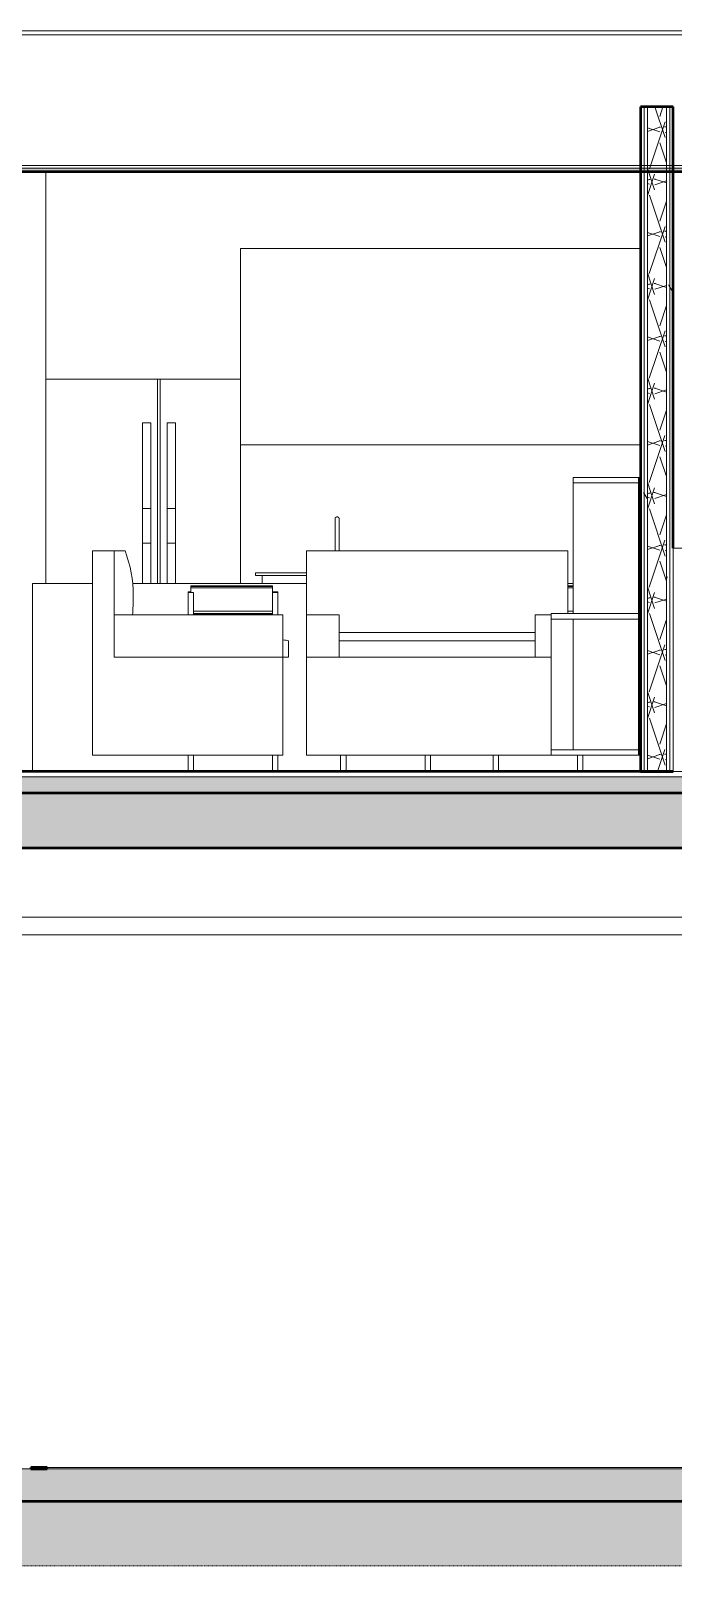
# Model space of a CAD drawing. Header units: inches. Extents: x -4169 to 1833, y -300 to 585.
# Drawn here: x 617.6 to 735.6, y -145.9 to 136 of the extents above; entities that cross this region are included whole.
import ezdxf

# ---------------------------------------------------------------- set-up
doc = ezdxf.new("R2010")
doc.units = ezdxf.units.IN
doc.header["$MEASUREMENT"] = 0
doc.linetypes.add('Aligning Line 1_8_', pattern=[0.25, 0.125, -0.125])
doc.linetypes.add('Grid Line 1_2_', pattern=[0.875, 0.5, -0.125, 0.125, -0.125])
for name, color, linetype, lineweight in [('0-4', 7, 'Continuous', 9), ('0-7', 130, 'Continuous', 5), ('A-FLOR', 192, 'Continuous', 13), ('A-FLOR-2', 192, 'Continuous', 50), ('A-FLOR-LEVL-1', 51, 'Grid Line 1_2_', 9), ('A-FLOR-MCUT', 51, 'Continuous', 13), ('A-FLOR-PATT-1', 8, 'Continuous', 9), ('A-GENM-2', 7, 'Continuous', 9), ('A-GENM-3', 250, 'Continuous', 50), ('A-WALL-2', 10, 'Continuous', 13), ('A-WALL-PATT-1', 7, 'Continuous', 9), ('A-WALL-PATT-2', 253, 'Continuous', 9), ('C-BLDG-PADS-1', 253, 'Continuous', 9), ('C-BLDG-PADS-2', 10, 'Continuous', 13), ('C-TOPO', 7, 'Continuous', 9), ('C-TOPO-1', 250, 'Continuous', 50), ('G-ANNO-SYMB', 111, 'Aligning Line 1_8_', 9), ('G-ANNO-SYMB-2', 147, 'Aligning Line 1_8_', 9), ('I-FURN', 30, 'Continuous', 9), ('I-FURN-1', 7, 'Continuous', 9), ('I-WALL-1', 250, 'Continuous', 50), ('I-WALL-2', 10, 'Continuous', 13), ('P-SANR-FIXT-1', 7, 'Continuous', 9), ('Q-CASE-1', 7, 'Continuous', 9), ('Q-SPCQ-1', 7, 'Continuous', 9)]:
    doc.layers.add(name, color=color, linetype=linetype, lineweight=lineweight)
pattern_1 = [(0, (-10964.796, 146.633), (30.72, 7.68), [1.267, -21.773, 1.267, -21.773, -122.88]), (0, (-10964.796, 146.633), (30.72, 7.68), [-46.08, 1.267, -44.813, 1.267, -21.773, -53.76]), (0, (-10964.796, 146.633), (30.72, 7.68), [-115.2, 1.267, -14.093, 1.267, -37.133]), (120, (-10953.276, 150.473), (-22.01108, 22.7643), [1.267, -21.773, 1.267, -21.773, -122.88]), (120, (-10953.276, 150.473), (-22.01108, 22.7643), [-46.08, 1.267, -44.813, 1.267, -21.773, -53.76]), (120, (-10953.276, 150.473), (-22.01108, 22.7643), [-115.2, 1.267, -14.093, 1.267, -37.133]), (240, (-10949.436, 165.833), (-8.70892, -30.4443), [1.267, -21.773, 1.267, -21.773, -122.88]), (240, (-10949.436, 165.833), (-8.70892, -30.4443), [-46.08, 1.267, -44.813, 1.267, -21.773, -53.76]), (240, (-10949.436, 165.833), (-8.70892, -30.4443), [-115.2, 1.267, -14.093, 1.267, -37.133])]
pattern_2 = [(0, (317.997, 146.633), (30.72, 7.68), [1.267, -21.773, 1.267, -21.773, -122.88]), (0, (317.997, 146.633), (30.72, 7.68), [-46.08, 1.267, -44.813, 1.267, -21.773, -53.76]), (0, (317.997, 146.633), (30.72, 7.68), [-115.2, 1.267, -14.093, 1.267, -37.133]), (120, (329.517, 150.473), (-22.011075, 22.7643), [1.267, -21.773, 1.267, -21.773, -122.88]), (120, (329.517, 150.473), (-22.011075, 22.7643), [-46.08, 1.267, -44.813, 1.267, -21.773, -53.76]), (120, (329.517, 150.473), (-22.011075, 22.7643), [-115.2, 1.267, -14.093, 1.267, -37.133]), (240, (333.357, 165.833), (-8.708925, -30.4443), [1.267, -21.773, 1.267, -21.773, -122.88]), (240, (333.357, 165.833), (-8.708925, -30.4443), [-46.08, 1.267, -44.813, 1.267, -21.773, -53.76]), (240, (333.357, 165.833), (-8.708925, -30.4443), [-115.2, 1.267, -14.093, 1.267, -37.133])]

# ---------------------------------------------------------------- blocks, each defined once
blk = doc.blocks.new('CTR - 2nd Phase_rvt-2-BUILDING SECTION - EAST_WEST - LOOKING SOUTH')
at = {"layer": 'A-FLOR-LEVL-1'}
for p, q in [((-12558.48, 136), (-9609.49, 136)), ((-12558.48, 0), (-9609.49, 0)), ((-12558.48, -30), (-9609.49, -30)), ((-12558.48, -128), (-9609.49, -128))]:
    blk.add_line(p, q, dxfattribs=at)
blk = doc.blocks.new('Refrigerator_-_Side-by-Side_6047 - 36_ X 30_-V68-BUILDING SECTION - EAST_WEST - LOOKING SOUTH')
at = {"layer": 'Q-SPCQ-1'}
for p, q in [((-10662.39, 72), (-10662.39, 34.5)), ((-10641.89, 72), (-10662.39, 72)), ((-10641.39, 72), (-10641.89, 72)), ((-10641.89, 34.5), (-10641.89, 72)), ((-10641.39, 72), (-10641.39, 34.5)), ((-10626.64, 72), (-10641.39, 72)), ((-10626.64, 34.5), (-10626.64, 72)), ((-10644.67, 48.29), (-10644.67, 64)), ((-10644.67, 64), (-10643.15, 64)), ((-10643.15, 64), (-10643.15, 48.29)), ((-10640.13, 48.29), (-10640.13, 64)), ((-10638.61, 64), (-10640.13, 64)), ((-10638.61, 64), (-10638.61, 48.29)), ((-10644.67, 41.94), (-10644.67, 48.29)), ((-10644.67, 48.29), (-10643.15, 48.29)), ((-10643.15, 48.29), (-10643.15, 41.94)), ((-10640.13, 41.94), (-10640.13, 48.29)), ((-10638.61, 48.29), (-10640.13, 48.29)), ((-10638.61, 48.29), (-10638.61, 41.94)), ((-10644.67, 34.5), (-10644.67, 41.94)), ((-10644.67, 41.94), (-10643.15, 41.94)), ((-10643.15, 41.94), (-10643.15, 34.5)), ((-10640.13, 34.5), (-10640.13, 41.94)), ((-10638.61, 41.94), (-10640.13, 41.94)), ((-10638.61, 41.94), (-10638.61, 34.5))]:
    blk.add_line(p, q, dxfattribs=at)
blk = doc.blocks.new('Sink Kitchen-Single - 30_ x 21_-V69-BUILDING SECTION - EAST_WEST - LOOKING SOUTH')
at = {"layer": 'P-SANR-FIXT-1'}
for p, q in [((-10609.3, 43.88), (-10609.3, 40.5)), ((-10609.3, 43.88), (-10609.3, 42.5)), ((-10609.29, 42.5), (-10609.29, 42.5)), ((-10608.55, 40.5), (-10608.55, 43.88)), ((-10608.55, 42.5), (-10608.55, 43.88)), ((-10608.55, 42.5), (-10608.55, 42.5)), ((-10623.92, 36.5), (-10614.54, 36.5)), ((-10623.92, 36.5), (-10623.92, 36)), ((-10614.54, 36), (-10623.92, 36)), ((-10622.67, 36), (-10622.67, 34.5))]:
    blk.add_line(p, q, dxfattribs=at)
at = {"layer": 'P-SANR-FIXT-1', "flags": 128}
for points in [[(-10609.3, 46.38), (-10609.29, 46.39), (-10609.29, 46.4), (-10609.29, 46.42), (-10609.29, 46.43), (-10609.29, 46.45), (-10609.28, 46.46), (-10609.28, 46.48), (-10609.28, 46.49), (-10609.27, 46.51), (-10609.27, 46.52), (-10609.26, 46.53), (-10609.25, 46.55), (-10609.25, 46.56), (-10609.24, 46.57), (-10609.23, 46.59), (-10609.22, 46.6), (-10609.21, 46.61), (-10609.2, 46.62), (-10609.19, 46.63), (-10609.18, 46.64), (-10609.17, 46.65), (-10609.16, 46.66), (-10609.15, 46.67), (-10609.14, 46.68), (-10609.12, 46.69), (-10609.11, 46.7), (-10609.1, 46.71), (-10609.08, 46.71), (-10609.07, 46.72), (-10609.06, 46.72), (-10609.04, 46.73), (-10609.03, 46.73), (-10609.01, 46.74), (-10609, 46.74), (-10608.98, 46.74), (-10608.97, 46.75), (-10608.95, 46.75), (-10608.94, 46.75), (-10608.92, 46.75), (-10608.92, 46.75)], [(-10609.3, 46.38), (-10609.3, 46.37), (-10609.3, 46.37), (-10609.3, 46.36), (-10609.3, 46.34), (-10609.3, 46.33), (-10609.3, 46.3), (-10609.3, 46.28), (-10609.3, 46.25), (-10609.3, 46.21), (-10609.3, 46.18), (-10609.3, 46.14), (-10609.3, 46.09), (-10609.3, 46.04), (-10609.3, 45.99), (-10609.3, 45.94), (-10609.3, 45.88), (-10609.3, 45.82), (-10609.3, 45.75), (-10609.3, 45.69), (-10609.3, 45.62), (-10609.3, 45.54), (-10609.3, 45.47), (-10609.3, 45.39), (-10609.3, 45.31), (-10609.3, 45.23), (-10609.3, 45.14), (-10609.3, 45.05), (-10609.3, 44.96), (-10609.3, 44.87), (-10609.3, 44.78), (-10609.3, 44.69), (-10609.3, 44.59), (-10609.3, 44.5), (-10609.3, 44.4), (-10609.3, 44.3), (-10609.3, 44.2), (-10609.3, 44.1), (-10609.3, 44), (-10609.3, 43.9), (-10609.3, 43.88)], [(-10609.3, 46.3), (-10609.3, 46.32), (-10609.3, 46.34), (-10609.3, 46.35), (-10609.3, 46.36), (-10609.3, 46.37), (-10609.3, 46.37)], [(-10609.3, 43.88), (-10609.3, 43.97), (-10609.3, 44.07), (-10609.3, 44.17), (-10609.3, 44.27), (-10609.3, 44.37), (-10609.3, 44.47), (-10609.3, 44.57), (-10609.3, 44.66), (-10609.3, 44.76), (-10609.3, 44.85), (-10609.3, 44.94), (-10609.3, 45.03), (-10609.3, 45.12), (-10609.3, 45.2), (-10609.3, 45.29), (-10609.3, 45.37), (-10609.3, 45.45), (-10609.3, 45.52), (-10609.3, 45.6), (-10609.3, 45.67), (-10609.3, 45.74), (-10609.3, 45.8), (-10609.3, 45.86), (-10609.3, 45.92), (-10609.3, 45.98), (-10609.3, 46.03), (-10609.3, 46.08), (-10609.3, 46.13), (-10609.3, 46.17)], [(-10608.92, 46.75), (-10608.91, 46.75), (-10608.89, 46.75), (-10608.88, 46.75), (-10608.86, 46.75), (-10608.85, 46.74), (-10608.83, 46.74), (-10608.82, 46.74), (-10608.8, 46.73), (-10608.79, 46.73), (-10608.77, 46.72), (-10608.76, 46.71), (-10608.75, 46.71), (-10608.73, 46.7), (-10608.72, 46.69), (-10608.71, 46.68), (-10608.7, 46.68), (-10608.68, 46.67), (-10608.67, 46.66), (-10608.66, 46.65), (-10608.65, 46.64), (-10608.64, 46.63), (-10608.63, 46.61), (-10608.62, 46.6), (-10608.61, 46.59), (-10608.6, 46.58), (-10608.6, 46.56), (-10608.59, 46.55), (-10608.58, 46.54), (-10608.58, 46.52), (-10608.57, 46.51), (-10608.57, 46.5), (-10608.56, 46.48), (-10608.56, 46.47), (-10608.55, 46.45), (-10608.55, 46.44), (-10608.55, 46.42), (-10608.55, 46.41), (-10608.55, 46.39), (-10608.55, 46.38), (-10608.55, 46.38)], [(-10608.55, 43.88), (-10608.55, 43.97), (-10608.55, 44.07), (-10608.55, 44.17), (-10608.55, 44.27), (-10608.55, 44.37), (-10608.55, 44.47), (-10608.55, 44.57), (-10608.55, 44.66), (-10608.55, 44.76), (-10608.55, 44.85), (-10608.55, 44.94), (-10608.55, 45.03), (-10608.55, 45.12), (-10608.55, 45.2), (-10608.55, 45.29), (-10608.55, 45.37), (-10608.55, 45.45), (-10608.55, 45.52), (-10608.55, 45.6), (-10608.55, 45.67), (-10608.55, 45.74), (-10608.55, 45.8), (-10608.55, 45.86), (-10608.55, 45.92), (-10608.55, 45.98), (-10608.55, 46.03), (-10608.55, 46.08), (-10608.55, 46.13), (-10608.55, 46.17), (-10608.55, 46.21), (-10608.55, 46.24), (-10608.55, 46.27), (-10608.55, 46.3), (-10608.55, 46.32), (-10608.55, 46.34), (-10608.55, 46.35), (-10608.55, 46.36), (-10608.55, 46.37), (-10608.55, 46.37), (-10608.55, 46.38)], [(-10608.55, 46.37), (-10608.55, 46.37), (-10608.55, 46.36), (-10608.55, 46.34), (-10608.55, 46.33), (-10608.55, 46.3), (-10608.55, 46.28)], [(-10608.55, 46.14), (-10608.55, 46.09), (-10608.55, 46.04), (-10608.55, 45.99), (-10608.55, 45.94), (-10608.55, 45.88), (-10608.55, 45.82), (-10608.55, 45.75), (-10608.55, 45.69), (-10608.55, 45.62), (-10608.55, 45.54), (-10608.55, 45.47), (-10608.55, 45.39), (-10608.55, 45.31), (-10608.55, 45.23), (-10608.55, 45.14), (-10608.55, 45.05), (-10608.55, 44.96), (-10608.55, 44.87), (-10608.55, 44.78), (-10608.55, 44.69), (-10608.55, 44.59), (-10608.55, 44.5), (-10608.55, 44.4), (-10608.55, 44.3), (-10608.55, 44.2), (-10608.55, 44.1), (-10608.55, 44), (-10608.55, 43.9), (-10608.55, 43.88)]]:
    blk.add_lwpolyline(points, dxfattribs=at)
blk = doc.blocks.new('OD_CW_Upper Cabinet - OD_CW_Upper Cabinet-1919150-BUILDING SECTION - EAST_WEST - LOOKING SOUTH')
at = {"layer": 'Q-CASE-1'}
for p, q in [((-10553.19, 96), (-10626.64, 96)), ((-10626.64, 96), (-10626.64, 72)), ((-10626.64, 60), (-10553.19, 60))]:
    blk.add_line(p, q, dxfattribs=at)
blk = doc.blocks.new('Entertainment_Center_14771 - Entertainment_Center_14771-1352616-BUILDING SECTION - EAST_WEST - LOOKING SOUTH')
at = {"layer": 'I-FURN-1'}
for p, q in [((-10565.59, 54), (-10553.59, 54)), ((-10565.59, 53), (-10565.59, 54)), ((-10553.59, 53), (-10553.59, 54)), ((-10553.46, 54), (-10553.59, 54)), ((-10553.59, 54), (-10553.59, 53)), ((-10553.46, 54), (-10553.46, 53)), ((-10553.59, 53), (-10565.59, 53)), ((-10565.59, 53), (-10553.59, 53)), ((-10565.59, 29), (-10565.59, 53)), ((-10553.59, 29), (-10553.59, 53)), ((-10553.59, 53), (-10553.59, 29)), ((-10553.46, 53), (-10553.46, 29)), ((-10569.59, 29), (-10553.59, 29)), ((-10569.59, 28), (-10569.59, 29)), ((-10553.59, 28), (-10553.59, 29)), ((-10553.59, 29), (-10553.46, 29)), ((-10553.59, 29), (-10553.59, 28)), ((-10553.46, 29), (-10553.46, 28)), ((-10569.62, 27.87), (-10569.62, 26.87)), ((-10569.59, 28), (-10569.59, 4)), ((-10553.59, 28), (-10569.59, 28)), ((-10565.59, 28), (-10553.59, 28)), ((-10565.59, 4), (-10565.59, 28)), ((-10553.59, 4), (-10553.59, 28)), ((-10553.59, 28), (-10553.59, 4)), ((-10553.46, 28), (-10553.46, 4)), ((-10569.62, 5.12), (-10569.62, 4.12)), ((-10569.59, 4), (-10553.59, 4)), ((-10569.59, 4), (-10569.59, 3)), ((-10553.59, 3), (-10569.59, 3)), ((-10553.59, 4), (-10565.59, 4)), ((-10553.59, 3), (-10553.59, 4)), ((-10553.59, 4), (-10553.59, 3)), ((-10553.59, 3), (-10553.46, 3)), ((-10553.46, 4), (-10553.46, 3))]:
    blk.add_line(p, q, dxfattribs=at)
blk = doc.blocks.new('Couch-Both_Arms-Generic - 1-1352606-BUILDING SECTION - EAST_WEST - LOOKING SOUTH')
at = {"layer": 'I-FURN'}
for p, q in [((-10649.86, 40.5), (-10647.86, 40.5)), ((-10646.36, 32.37), (-10646.36, 32.12)), ((-10649.86, 28.75), (-10618.86, 28.75)), ((-10649.86, 21), (-10649.86, 28.75)), ((-10618.86, 28.75), (-10618.86, 21)), ((-10617.86, 21), (-10617.86, 24)), ((-10618.86, 21), (-10649.86, 21)), ((-10618.86, 21), (-10617.86, 21))]:
    blk.add_line(p, q, dxfattribs=at)
for centre, radius, start, end in [((-10669.12, 32.37), 22.76, 0, 20.9198), ((-10693.88, 32.12), 47.51, 355.9252, 0), ((-10633.74, -59.26), 84.76, 79.2045, 79.889)]:
    blk.add_arc(centre, radius, start, end, dxfattribs=at)
at = {"layer": 'I-FURN-1'}
for p, q in [((-10649.86, 40.5), (-10653.86, 40.5)), ((-10653.86, 40.5), (-10653.86, 3)), ((-10649.86, 28.75), (-10649.86, 40.5)), ((-10618.86, 28.75), (-10649.86, 28.75)), ((-10618.86, 3), (-10618.86, 28.75)), ((-10653.86, 3), (-10618.86, 3))]:
    blk.add_line(p, q, dxfattribs=at)
blk = doc.blocks.new('Couch-Both_Arms-Generic - 2-1523460-BUILDING SECTION - EAST_WEST - LOOKING SOUTH')
at = {"layer": 'I-FURN'}
for p, q in [((-10614.54, 28.75), (-10614.54, 40.5)), ((-10614.54, 40.5), (-10566.54, 40.5)), ((-10566.54, 40.5), (-10566.54, 29)), ((-10614.54, 21), (-10614.54, 28.75)), ((-10614.54, 28.75), (-10608.54, 28.75)), ((-10608.54, 28.75), (-10608.54, 25.5)), ((-10572.54, 25.5), (-10572.54, 28.75)), ((-10572.54, 28.75), (-10569.59, 28.75)), ((-10608.54, 21), (-10608.54, 25.5)), ((-10608.54, 25.5), (-10572.54, 25.5)), ((-10572.54, 25.5), (-10572.54, 21)), ((-10572.54, 24), (-10608.54, 24)), ((-10608.54, 21), (-10614.54, 21)), ((-10572.54, 21), (-10608.54, 21)), ((-10569.59, 21), (-10572.54, 21))]:
    blk.add_line(p, q, dxfattribs=at)
at = {"layer": 'I-FURN-1'}
for p, q in [((-10614.54, 21), (-10614.54, 3)), ((-10614.54, 3), (-10569.59, 3))]:
    blk.add_line(p, q, dxfattribs=at)
blk = doc.blocks.new('Bar_Stool_6722_1_ - Bar_Stool_6722_1_-V70-BUILDING SECTION - EAST_WEST - LOOKING SOUTH')
at = {"layer": 'I-FURN-1'}
for p, q in [((-10620.78, 34.12), (-10635.78, 34.12)), ((-10635.78, 33.98), (-10635.78, 34.12)), ((-10635.78, 33.73), (-10635.78, 33.98)), ((-10635.78, 33.98), (-10620.78, 33.98)), ((-10620.78, 34.12), (-10620.78, 33.98)), ((-10620.78, 33.98), (-10620.78, 33.73)), ((-10636.28, 33.01), (-10636.28, 32.84)), ((-10635.78, 33.01), (-10636.28, 33.01)), ((-10636.28, 32.84), (-10635.28, 32.84)), ((-10636.28, 32.84), (-10636.28, 28.75)), ((-10635.78, 32.84), (-10635.78, 33.73)), ((-10635.78, 33.73), (-10620.78, 33.73)), ((-10635.28, 32.84), (-10635.28, 28.75)), ((-10620.78, 33.73), (-10620.78, 32.85)), ((-10619.78, 33.01), (-10620.78, 33.01)), ((-10620.78, 32.85), (-10620.78, 32.84)), ((-10620.78, 32.84), (-10619.78, 32.84)), ((-10620.78, 32.84), (-10620.78, 28.75)), ((-10619.78, 32.84), (-10619.78, 33.01)), ((-10619.78, 32.84), (-10619.78, 28.75)), ((-10635.28, 29.46), (-10620.78, 29.46)), ((-10620.78, 29.04), (-10635.28, 29.04)), ((-10635.28, 28.86), (-10620.78, 28.86)), ((-10636.28, 0), (-10636.28, 3)), ((-10635.28, 3), (-10635.28, 0)), ((-10620.78, 0), (-10620.78, 3)), ((-10619.78, 3), (-10619.78, 0))]:
    blk.add_line(p, q, dxfattribs=at)
blk = doc.blocks.new('Bar_Stool_6722_1_ - Bar_Stool_6722_1_-V71-BUILDING SECTION - EAST_WEST - LOOKING SOUTH')
at = {"layer": 'I-FURN-1'}
for p, q in [((-10608.28, 0), (-10608.28, 3)), ((-10607.28, 3), (-10607.28, 0)), ((-10592.78, 0), (-10592.78, 3)), ((-10591.78, 3), (-10591.78, 0))]:
    blk.add_line(p, q, dxfattribs=at)
blk = doc.blocks.new('OD_CW_Base Cabinet - OD_CW_Base Cabinet-1918092-BUILDING SECTION - EAST_WEST - LOOKING SOUTH')
at = {"layer": 'Q-CASE-1'}
for p, q in [((-10664.86, 0), (-10664.86, 34.5)), ((-10653.86, 34.5), (-10664.86, 34.5)), ((-10614.54, 34.5), (-10646.49, 34.5)), ((-10565.59, 34.5), (-10566.54, 34.5)), ((-10553.19, 34.5), (-10553.46, 34.5))]:
    blk.add_line(p, q, dxfattribs=at)
blk = doc.blocks.new('Bar_Stool_6722_1_ - Bar_Stool_6722_1_-V72-BUILDING SECTION - EAST_WEST - LOOKING SOUTH')
at = {"layer": 'I-FURN-1'}
for p, q in [((-10565.59, 34.12), (-10566.54, 34.12)), ((-10566.54, 33.98), (-10565.59, 33.98)), ((-10566.54, 33.73), (-10565.59, 33.73)), ((-10566.54, 29.46), (-10565.59, 29.46)), ((-10565.59, 29.04), (-10566.54, 29.04)), ((-10580.28, 0), (-10580.28, 3)), ((-10579.28, 3), (-10579.28, 0)), ((-10564.78, 0), (-10564.78, 3)), ((-10563.78, 3), (-10563.78, 0))]:
    blk.add_line(p, q, dxfattribs=at)
blk = doc.blocks.new('Range - 24_ x 24_-V73-BUILDING SECTION - EAST_WEST - LOOKING SOUTH')
at = {"layer": 'Q-SPCQ-1'}
for p, q in [((-10545.19, 41), (-10547.19, 41)), ((-10547.19, 0), (-10547.19, 41)), ((-10545.19, 36), (-10545.19, 41)), ((-10524.94, 36), (-10545.19, 36)), ((-10543.69, 36.25), (-10543.69, 36)), ((-10543.69, 36.25), (-10542.22, 36.25)), ((-10542.19, 36.25), (-10542.19, 36)), ((-10542.19, 36.25), (-10539.19, 36.25)), ((-10539.19, 36.25), (-10536.19, 36.25)), ((-10536.19, 36), (-10536.19, 36.25)), ((-10536.15, 36.25), (-10534.69, 36.25)), ((-10534.69, 36), (-10534.69, 36.25)), ((-10532.69, 36.25), (-10532.69, 36)), ((-10532.64, 36.25), (-10532.22, 36.25)), ((-10532.19, 36.25), (-10532.19, 36)), ((-10532.19, 36.25), (-10529.19, 36.25)), ((-10529.19, 36.25), (-10526.19, 36.25)), ((-10526.19, 36), (-10526.19, 36.25)), ((-10526.16, 36.25), (-10525.74, 36.25)), ((-10525.69, 36), (-10525.69, 36.25)), ((-10524.94, 36), (-10524.94, 0)), ((-10524.94, 33.26), (-10524.94, 36)), ((-10524.94, 36), (-10523.19, 36)), ((-10523.19, 36), (-10523.19, 33.26)), ((-10523.19, 33.26), (-10524.94, 33.26)), ((-10524.69, 8), (-10524.69, 33.01)), ((-10524.69, 33.01), (-10523.19, 33.01)), ((-10523.19, 33.01), (-10523.19, 8)), ((-10523.19, 31.9), (-10522.69, 31.9)), ((-10522.69, 31.15), (-10523.19, 31.15)), ((-10522.69, 31.9), (-10522.69, 31.15)), ((-10523.19, 30), (-10522.69, 30)), ((-10522.69, 30), (-10522.69, 12)), ((-10522.69, 12), (-10523.19, 12)), ((-10523.19, 8), (-10524.69, 8)), ((-10524.69, 0.5), (-10524.69, 7.25)), ((-10524.69, 7.25), (-10523.19, 7.25)), ((-10523.19, 7.25), (-10523.19, 0.5)), ((-10523.19, 0.5), (-10524.69, 0.5)), ((-10547.19, 0), (-10524.94, 0))]:
    blk.add_line(p, q, dxfattribs=at)
blk = doc.blocks.new('CTR - 1st Phase - Unit Layouts_rvt-2-BUILDING SECTION - EAST_WEST - LOOKING SOUTH')
at = {"layer": '0-4'}
for name in ['OD_CW_Upper Cabinet - OD_CW_Upper Cabinet-1919150-BUILDING SECTION - EAST_WEST - LOOKING SOUTH', 'Refrigerator_-_Side-by-Side_6047 - 36_ X 30_-V68-BUILDING SECTION - EAST_WEST - LOOKING SOUTH', 'Entertainment_Center_14771 - Entertainment_Center_14771-1352616-BUILDING SECTION - EAST_WEST - LOOKING SOUTH', 'Sink Kitchen-Single - 30_ x 21_-V69-BUILDING SECTION - EAST_WEST - LOOKING SOUTH', 'Couch-Both_Arms-Generic - 1-1352606-BUILDING SECTION - EAST_WEST - LOOKING SOUTH', 'Couch-Both_Arms-Generic - 2-1523460-BUILDING SECTION - EAST_WEST - LOOKING SOUTH', 'Range - 24_ x 24_-V73-BUILDING SECTION - EAST_WEST - LOOKING SOUTH', 'OD_CW_Base Cabinet - OD_CW_Base Cabinet-1918092-BUILDING SECTION - EAST_WEST - LOOKING SOUTH', 'Bar_Stool_6722_1_ - Bar_Stool_6722_1_-V70-BUILDING SECTION - EAST_WEST - LOOKING SOUTH', 'Bar_Stool_6722_1_ - Bar_Stool_6722_1_-V72-BUILDING SECTION - EAST_WEST - LOOKING SOUTH', 'Bar_Stool_6722_1_ - Bar_Stool_6722_1_-V71-BUILDING SECTION - EAST_WEST - LOOKING SOUTH']:
    blk.add_blockref(name, (0, 0), dxfattribs=at)
blk = doc.blocks.new('CTR  - Topography_rvt-2-BUILDING SECTION - EAST_WEST - LOOKING SOUTH')
at = {"layer": 'C-BLDG-PADS-1'}
h = blk.add_hatch(dxfattribs=at)
h.set_pattern_fill('FP_22', color=256, style=0, pattern_type=2)
h.set_pattern_definition([(50, (-10964.796, 146.633), (27.5427, -2.4099), [2.88, -31.68]), (355, (-10964.796, 146.633), (-5.32784, 28.8843), [2.304, -25.344]), (100.451, (-10962.5, 146.432), (22.2153, 26.4739), [2.448, -26.924]), (46.184, (-10964.796, 154.313), (40.9819, -6.3564), [4.32, -47.52]), (96.636, (-10961.38, 153.784), (35.8907, 37.4062), [3.671, -40.386]), (351.184, (-10964.796, 154.313), (35.891, 37.4062), [3.456, -38.016]), (21, (-10960.956, 152.393), (22.92104, -15.46073), [2.88, -31.68]), (326, (-10960.956, 152.393), (9.3435, 27.84574), [2.304, -25.344]), (71.451, (-10959.045, 151.105), (32.26477, 12.3844), [2.448, -26.924]), (37.5, (-10964.796, 146.633), (0.466855, 12.78271), [1.267, -23.77, 1.267, -24.461, -25.44]), (37.5, (-10964.796, 146.633), (0.466855, 12.78271), [-50.765, 1.267, -24.173]), (7.5, (-10964.796, 146.633), (10.10159, 15.14509), [1.267, -13.402, 1.267, -23.194, -9.696]), (7.5, (-10964.796, 146.633), (10.10159, 15.14509), [-39.13, 1.267, -8.429]), (327.5, (-10973.359, 146.633), (20.49916, -0.86578), [1.267, -8.333, 1.267, -28.685, -39.744]), (327.5, (-10973.359, 146.633), (20.49916, -0.86578), [-39.552, 1.267, -38.477]), (317.5, (-10977.199, 146.633), (22.39478, 3.8443), [1.267, -11.213, 1.267, -18.624, -28.224]), (317.5, (-10977.199, 146.633), (22.39478, 3.8443), [-32.371, 1.267, -26.957])])
h.paths.add_polyline_path([(-12082.19, -134), (-9896.19, -134), (-9896.19, -128), (-12082.19, -128)], flags=0)
at = {"layer": 'C-TOPO'}
h = blk.add_hatch(dxfattribs=at)
h.set_pattern_fill('FP_31', color=256, style=0, pattern_type=2)
h.set_pattern_definition([(0, (-10964.796, 146.633), (24, 24), [24, -24]), (0, (-10964.796, 155.633), (24, 24), [24, -24]), (0, (-10964.796, 164.633), (24, 24), [24, -24]), (90, (-10961.796, 167.633), (-24, 24), [24, -24]), (90, (-10952.796, 167.633), (-24, 24), [24, -24]), (90, (-10943.796, 167.633), (-24, 24), [24, -24])])
h.paths.add_polyline_path([(-9908.19, -145.9), (-9908.19, -134.01), (-12070.19, -134.01), (-12070.19, -145.9), (-9956.02, -145.9)], flags=0)
at = {"layer": 'A-FLOR-LEVL-1'}
for p, q in [((-12558.48, 0), (-9609.49, 0)), ((-12558.48, -128), (-9609.49, -128))]:
    blk.add_line(p, q, dxfattribs=at)
at = {"layer": 'C-BLDG-PADS-2'}
for p, q in [((-9896.19, -128), (-12082.19, -128)), ((-12082.19, -134), (-9896.19, -134))]:
    blk.add_line(p, q, dxfattribs=at)
at = {"layer": 'C-TOPO'}
blk.add_line((-9959.35, -134.01), (-12070.19, -134.01), dxfattribs=at)
at = {"layer": 'C-TOPO-1'}
blk.add_line((-9959.35, -134.01), (-12070.19, -134.01), dxfattribs=at)
at = {"layer": 'G-ANNO-SYMB-2'}
blk.add_line((-9742.88, 0), (-12461.76, 0), dxfattribs=at)
blk = doc.blocks.new('Parking_Stall_Multiple - STANDARD-1982617-BUILDING SECTION - EAST_WEST - LOOKING SOUTH')
at = {"layer": 'A-GENM-2'}
for p, q in [((-10662.19, -127.75), (-10455.19, -127.75)), ((-10662.19, -127.75), (-10455.19, -127.75)), ((-10455.19, -127.75), (-10455.19, -128)), ((-10455.19, -127.75), (-10455.19, -128))]:
    blk.add_line(p, q, dxfattribs=at)
at = {"layer": 'A-GENM-3'}
for p, q in [((-10662.19, -127.75), (-10665.19, -127.75)), ((-10665.19, -127.75), (-10665.19, -128)), ((-10665.19, -128), (-10662.19, -128)), ((-10662.19, -128), (-10662.19, -127.75))]:
    blk.add_line(p, q, dxfattribs=at)
blk = doc.blocks.new('CTR - 1st Phase - Common Walls_rvt-2-BUILDING SECTION - EAST_WEST - LOOKING SOUTH')
at = {"layer": 'A-WALL-PATT-1'}
h = blk.add_hatch(dxfattribs=at)
h.set_pattern_fill('FP_21', color=256, style=0, pattern_type=2)
h.set_pattern_definition(pattern_1)
h.paths.add_polyline_path([(-10552.56, 0), (-10552.56, 122), (-10553.19, 122), (-10553.19, 0)], flags=0)
h = blk.add_hatch(dxfattribs=at)
h.set_pattern_fill('FP_21', color=256, style=0, pattern_type=2)
h.set_pattern_definition(pattern_1)
h.paths.add_polyline_path([(-10551.94, 0), (-10551.94, 122), (-10552.56, 122), (-10552.56, 0)], flags=0)
h = blk.add_hatch(dxfattribs=at)
h.set_pattern_fill('FP_21', color=256, style=0, pattern_type=2)
h.set_pattern_definition(pattern_1)
h.paths.add_polyline_path([(-10548.44, 0), (-10547.81, 0), (-10547.81, 122), (-10548.44, 122), (-10548.44, 1.3)], flags=0)
h = blk.add_hatch(dxfattribs=at)
h.set_pattern_fill('FP_21', color=256, style=0, pattern_type=2)
h.set_pattern_definition(pattern_1)
h.paths.add_polyline_path([(-10547.19, 0), (-10547.19, 122), (-10547.81, 122), (-10547.81, 0)], flags=0)
at = {"layer": 'A-WALL-PATT-2'}
h = blk.add_hatch(dxfattribs=at)
h.set_pattern_fill('FP_32', color=256, style=0, pattern_type=2)
h.set_pattern_definition([(161.57, (-10964.316, 147.113), (-3.8399538, -1.54e-05), [0, -27.322, 3.034, 0]), (18.43, (-10965.276, 147.113), (-3.8399538, 1.54e-05), [0, -27.322, 3.034, 0]), (108.43, (-10964.316, 147.113), (1.919622, -9.6005246), [9.106, -21.25]), (71.57, (-10965.276, 147.113), (1.919622, 9.6005246), [9.106, -21.25])])
h.paths.add_polyline_path([(-10548.44, 0), (-10548.44, 122), (-10551.94, 122), (-10551.94, 0)], flags=0)
at = {"layer": 'A-FLOR-LEVL-1'}
for p, q in [((-12558.48, 136), (-9609.49, 136)), ((-12558.48, 0), (-9609.49, 0)), ((-12558.48, -30), (-9609.49, -30)), ((-12558.48, -128), (-9609.49, -128))]:
    blk.add_line(p, q, dxfattribs=at)
at = {"layer": 'A-WALL-2'}
for p, q in [((-10552.56, 122), (-10552.56, 0)), ((-10551.94, 122), (-10551.94, 0)), ((-10548.44, 122), (-10548.44, 0)), ((-10547.81, 122), (-10547.81, 0))]:
    blk.add_line(p, q, dxfattribs=at)
at = {"layer": 'G-ANNO-SYMB-2'}
blk.add_line((-9706.21, 0), (-12461.76, 0), dxfattribs=at)
at = {"layer": 'I-WALL-1'}
for p, q in [((-10547.19, 122), (-10553.19, 122)), ((-10553.19, 122), (-10553.19, 0)), ((-10547.19, 41), (-10547.19, 122)), ((-10553.19, 0), (-10547.19, 0))]:
    blk.add_line(p, q, dxfattribs=at)
at = {"layer": 'I-WALL-2'}
blk.add_line((-10662.39, 110.12), (-10662.39, 72), dxfattribs=at)
at = {"layer": '0-4'}
blk.add_blockref('Parking_Stall_Multiple - STANDARD-1982617-BUILDING SECTION - EAST_WEST - LOOKING SOUTH', (0, 0), dxfattribs=at)

msp = doc.modelspace()

# ---------------------------------------------------------------- hatches: boundary and pattern name
at = {"layer": 'A-FLOR-PATT-1'}
h = msp.add_hatch(dxfattribs=at)
h.set_pattern_fill('FP_21', color=256, style=0, pattern_type=2)
h.set_pattern_definition(pattern_2)
h.paths.add_polyline_path([(-826.9214, 110.125), (-548.1964, 110.125), (-548.1964, 110.75), (-827.5464, 110.75), (-827.5464, 110.125)], flags=0)
h.paths.add_polyline_path([(-145.6366, 110.125), (1299.8536, 110.125), (1299.8536, 110.75), (-152.1964, 110.75), (-152.1964, 110.125)], flags=0)
h = msp.add_hatch(dxfattribs=at)
h.set_pattern_fill('FP_21', color=256, style=0, pattern_type=2)
h.set_pattern_definition(pattern_2)
h.paths.add_polyline_path([(-796.8491, -4), (-552.1964, -4), (-552.1964, -1), (-797.8964, -1), (-797.8964, -4)], flags=0)
h.paths.add_polyline_path([(-152.1964, -4), (1264.7036, -4), (1264.7036, -1), (-152.1964, -1), (-152.1964, -3.9561)], flags=0)
h = msp.add_hatch(dxfattribs=at)
h.set_pattern_fill('FP_22', color=256, style=0, pattern_type=2)
h.set_pattern_definition([(50, (317.997, 146.633), (27.5427, -2.40992), [2.88, -31.68]), (355, (317.997, 146.633), (-5.32784, 28.88427), [2.304, -25.344]), (100.451, (320.293, 146.432), (22.2153, 26.47393), [2.448, -26.924]), (46.184, (317.997, 154.313), (40.9819, -6.3564), [4.32, -47.52]), (96.636, (321.413, 153.784), (35.8907, 37.4062), [3.671, -40.386]), (351.184, (317.997, 154.313), (35.891, 37.4062), [3.456, -38.016]), (21, (321.837, 152.393), (22.92104, -15.46073), [2.88, -31.68]), (326, (321.837, 152.393), (9.34353, 27.84574), [2.304, -25.344]), (71.451, (323.748, 151.105), (32.26477, 12.3844), [2.448, -26.924]), (37.5, (317.997, 146.633), (0.466855, 12.78271), [1.267, -23.77, 1.267, -24.461, -25.44]), (37.5, (317.997, 146.633), (0.466855, 12.78271), [-50.765, 1.267, -24.173]), (7.5, (317.997, 146.633), (10.10159, 15.14509), [1.267, -13.402, 1.267, -23.194, -9.696]), (7.5, (317.997, 146.633), (10.10159, 15.14509), [-39.13, 1.267, -8.429]), (327.5, (309.434, 146.633), (20.49916, -0.86578), [1.267, -8.333, 1.267, -28.685, -39.744]), (327.5, (309.434, 146.633), (20.49916, -0.86578), [-39.552, 1.267, -38.477]), (317.5, (305.594, 146.633), (22.39478, 3.8443), [1.267, -11.213, 1.267, -18.624, -28.224]), (317.5, (305.594, 146.633), (22.39478, 3.8443), [-32.371, 1.267, -26.957])])
h.paths.add_polyline_path([(-937.7964, -14), (-548.1964, -14), (-548.1964, -4), (-937.7964, -4), (-937.7964, -9.2134)], flags=0)
h.paths.add_polyline_path([(-113.3451, -14), (1270.2036, -14), (1270.2036, -4), (-156.1964, -4), (-156.1964, -14), (-124.1089, -14)], flags=0)

# ---------------------------------------------------------------- linework, layer by layer
at = {"layer": 'A-FLOR'}
msp.add_line((770.6036, -26.75), (478.6036, -26.75), dxfattribs=at)
at = {"layer": 'A-FLOR-2'}
for p, q in [((-152.1964, 110.125), (1299.8536, 110.125)), ((735.6036, 0), (153.2286, 0)), ((1264.7036, -4), (-156.1964, -4)), ((-156.1964, -14), (1270.2036, -14))]:
    msp.add_line(p, q, dxfattribs=at)
at = {"layer": 'A-FLOR-LEVL-1'}
for p, q in [((-1101.901, 136), (1674.0755, 136)), ((-1101.901, 0), (1674.0755, 0)), ((-1101.901, -30), (1674.0755, -30)), ((-1101.901, -128), (1674.0755, -128))]:
    msp.add_line(p, q, dxfattribs=at)
at = {"layer": 'A-FLOR-MCUT'}
for p, q in [((1299.8536, 135.25), (-152.1964, 135.25)), ((1299.8536, 111.25), (-152.1964, 111.25)), ((1299.8536, 110.75), (-152.1964, 110.75)), ((1264.7036, -1), (-152.1964, -1))]:
    msp.add_line(p, q, dxfattribs=at)
at = {"layer": 'G-ANNO-SYMB'}
for p, q in [((1576.5784, 0), (-1178.9656, 0)), ((1576.5527, -145.8387), (-1178.9656, -145.8387))]:
    msp.add_line(p, q, dxfattribs=at)

# ---------------------------------------------------------------- block references
at = {"layer": '0-7'}
for name in ['CTR - 2nd Phase_rvt-2-BUILDING SECTION - EAST_WEST - LOOKING SOUTH', 'CTR - 1st Phase - Common Walls_rvt-2-BUILDING SECTION - EAST_WEST - LOOKING SOUTH', 'CTR  - Topography_rvt-2-BUILDING SECTION - EAST_WEST - LOOKING SOUTH', 'CTR - 1st Phase - Unit Layouts_rvt-2-BUILDING SECTION - EAST_WEST - LOOKING SOUTH']:
    msp.add_blockref(name, (11282.793, 0), dxfattribs=at)

doc.saveas('drawing.dxf')
